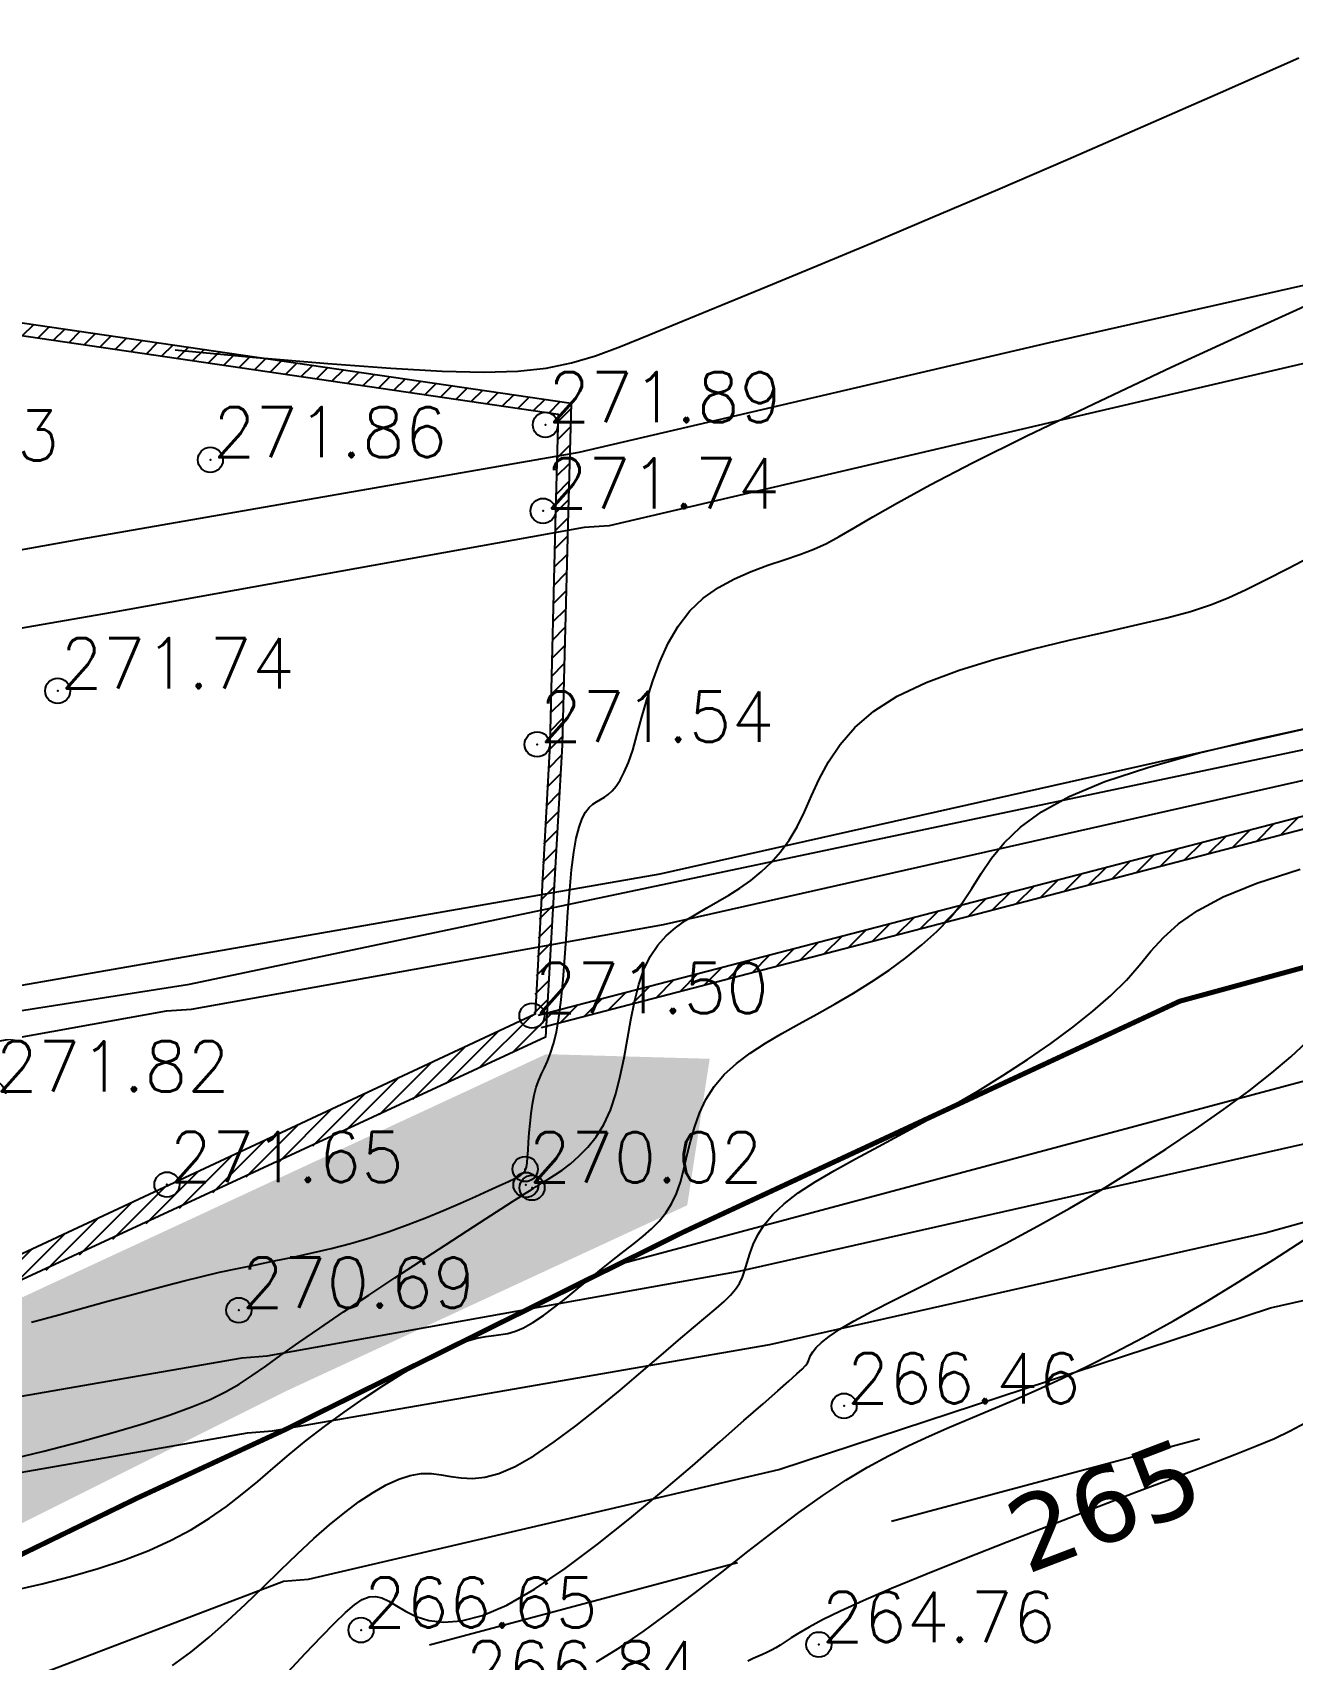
# Model space of a CAD drawing. Header units: millimetres. Extents: x 524954 to 526204, y 9523489 to 9524010.
# Drawn here: x 525743.98 to 525769.08, y 9523614.78 to 9523647.2 of the extents above; entities that cross this region are included whole.
import ezdxf
from ezdxf.enums import TextEntityAlignment as Align

# ---------------------------------------------------------------- set-up
doc = ezdxf.new("R2010")
doc.units = ezdxf.units.MM
doc.header["$PDMODE"] = 32
doc.header["$PDSIZE"] = 0.5
doc.linetypes.add('ACAD_ISO12W100', pattern=[21, 12, -3, 0, -3, 0, -3])
for name, color, linetype in [('Bord Fleuve', 4, 'ACAD_ISO12W100'), ('Cloture', 7, 'Continuous'), ('CN_01_00', 3, 'Continuous'), ('CN_02_00', 4, 'Continuous'), ('CN_05_00', 6, 'Continuous'), ('CN_10_00', 1, 'Continuous'), ('Cotation Courbes de niveau', 7, 'Continuous'), ('Haut_Talus', 30, 'Continuous'), ('Murs', 1, 'Continuous'), ('PLUME_1', 7, 'Continuous'), ('PLUME_3', 4, 'Continuous'), ('PLUME_4', 3, 'Continuous'), ('PLUME_5', 6, 'Continuous'), ('PLUME_6', 2, 'Continuous'), ('TopoAlt', 3, 'Continuous'), ('TOPOJIS', 7, 'Continuous')]:
    doc.layers.add(name, color=color, linetype=linetype)
doc.styles.add('Simplex 1.0', font='Simplex.shx', dxfattribs={"width": 0.99, "height": 1})
doc.styles.add('Verdana 1.0', font='verdana.ttf', dxfattribs={"width": 0.99, "height": 1})
pattern_1 = [(45, (0, 0), (-0.1767766952966, 0.1767766952966), [])]

# ---------------------------------------------------------------- blocks, each defined once
blk = doc.blocks.new('TCPOINT M')
at = {"color": 0}
blk.add_point((0, 0), dxfattribs=at)
at = {"layer": 'TopoAlt', "style": 'Simplex 1.0', "width": 0.99}
blk.add_attdef('ALT', (0.15, 0.15), '', height=1, dxfattribs=at)

msp = doc.modelspace()

# ---------------------------------------------------------------- hatches: boundary and pattern name
at = {"layer": 'Bord Fleuve', "ltscale": 0.5}
h = msp.add_hatch(dxfattribs=at)
h.set_pattern_fill('ANSI33', color=256, scale=2, angle=330, style=0)
h.paths.add_polyline_path([(526101.715, 9523771.778), (526101.498, 9523728.689), (526067.042, 9523702.1), (526048.223, 9523678.528), (526031.816, 9523676.184), (526027.837, 9523671.249), (526016.46, 9523661.911), (526012.684, 9523655.259), (526010.342, 9523652.337), (526009.349, 9523649.826), (526002.836, 9523644.901), (526001.359, 9523638.704), (525998.552, 9523634.868), (525992.641, 9523630.59), (525971.373, 9523621.771), (525946.333, 9523622.282), (525936.503, 9523619.892), (525930.695, 9523617.923), (525919.699, 9523615.395), (525895.841, 9523612.948), (525885.599, 9523613.628), (525875.196, 9523613.421), (525867.372, 9523614.558), (525859.164, 9523613.749), (525850.68, 9523611.584), (525842.877, 9523609.413), (525834.137, 9523605.724), (525821.783, 9523602.11), (525815.903, 9523600.185), (525796.184, 9523594.113), (525774.026, 9523585.199), (525767.099, 9523581.761), (525763.989, 9523580.32), (525760.33, 9523578.539), (525748.039, 9523572.413), (525744.059, 9523571.766), (525739.195, 9523569.005), (525726.381, 9523563.785), (525719.788, 9523561.814), (525707.248, 9523554.536), (525700.147, 9523552.212), (525692.212, 9523549.16), (525674.921, 9523545.702), (525662.522, 9523542.332), (525644.942, 9523541.016), (525635.899, 9523540.053), (525621.612, 9523536.522), (525609.298, 9523533.789), (525593.484, 9523529.477), (525590.482, 9523529.837), (525587.338, 9523528.188), (525575.413, 9523524.864), (525573.541, 9523524.376), (525537.559, 9523507.804), (525536.053, 9523507.312), (525509.961, 9523500.658), (525472.702, 9523501.018), (525453.195, 9523495.13), (525425.264, 9523493.316), (525409.725, 9523500.229), (525383.624, 9523517.145), (525374.857, 9523528.592), (525397.503, 9523550.219), (525408.728, 9523544.096), (525423.511, 9523536.311), (525445.736, 9523537.578), (525453.966, 9523539.782), (525464.454, 9523546.087), (525473.153, 9523547.827), (525482.046, 9523548.599), (525491.438, 9523548.246), (525499.251, 9523546.152), (525510.455, 9523545.914), (525524.182, 9523548.573), (525533.752, 9523550.446), (525539.312, 9523550.42), (525543.959, 9523554.529), (525548.966, 9523556.567), (525556.157, 9523559.482), (525565.701, 9523562.659), (525575.687, 9523565.927), (525586.045, 9523569.089), (525592.726, 9523570.833), (525599.232, 9523573.013), (525615.849, 9523577.326), (525625.16, 9523582.583), (525628.685, 9523586.517), (525632.523, 9523586.625), (525648.079, 9523583.088), (525655.429, 9523583.638), (525665.347, 9523586.334), (525670.505, 9523587.365), (525674.974, 9523592.31), (525681.363, 9523595.427), (525690.374, 9523596.897), (525696.726, 9523596.667), (525703.112, 9523600.372), (525712.502, 9523603.181), (525720.951, 9523606.622), (525729.973, 9523611.744), (525735.094, 9523612.577), (525741.896, 9523615.967), (525746.088, 9523618.007), (525749.05, 9523619.379), (525756.94, 9523623.296), (525766.831, 9523627.898), (525804.249, 9523638.101), (525817.576, 9523642.025), (525828.432, 9523644.919), (525839.805, 9523649.896), (525846.166, 9523651.166), (525855.839, 9523655.822), (525867.776, 9523655.711), (525877.503, 9523655.632), (525886.144, 9523654.198), (525894.786, 9523653.829), (525911.157, 9523655.506), (525918.652, 9523656.801), (525925.004, 9523658.249), (525933.183, 9523660.832), (525939.613, 9523663.374), (525944.509, 9523665.893), (525950.393, 9523669.022), (525957.623, 9523672.73), (525962.986, 9523676.276), (525970.165, 9523679.965), (525973.599, 9523682.924), (525976.261, 9523684.646), (525980.145, 9523686.246), (525987.591, 9523689.162), (525991.967, 9523692.966), (525998.543, 9523697.851), (526003.542, 9523703.73), (526012.581, 9523711.677), (526026.66, 9523716.709), (526030.85, 9523726.011), (526046.387, 9523740.613), (526052.355, 9523745.599), (526061.927, 9523759.011), (526073.275, 9523760.379), (526077.818, 9523761.95), (526083.981, 9523762.217)])
h.paths.add_polyline_path([(525512.661, 9523516.101), (525534.357, 9523523.257), (525535.319, 9523520.342), (525513.623, 9523513.186)], flags=24)
h.paths.add_polyline_path([(525743.331, 9523593.045), (525764.315, 9523602.078), (525765.529, 9523599.259), (525744.545, 9523590.226)], flags=24)
h.paths.add_polyline_path([(525983.194, 9523662.071), (526001.508, 9523675.73), (526003.343, 9523673.269), (525985.029, 9523659.611)], flags=24)
at = {"layer": 'Haut_Talus'}
h = msp.add_hatch(dxfattribs=at)
h.set_pattern_fill('G_CERCLE_10', color=256, scale=4, angle=285, style=0)
h.set_pattern_definition([(285, (0.414, -1.5455), (4.8989794856, -2.8284271247), [0.8, -3.2]), (15, (1.5455, 0.414), (2.8284271247, 4.8989794856), [0.8, -3.2]), (330, (1.2146, -2.9874), (3.8637055252, 1.0352800256), [0.5656854248, -5.091168824]), (330, (3.1945, 0.4419), (3.8637055252, 1.0352800256), [0.5656854248, -5.091168824]), (60, (0.5934, -0.6692), (-1.0352800256, 3.8637055252), [0.5656854248, -5.091168824]), (60, (4.0227, -2.649), (-1.0352800256, 3.8637055252), [0.5656854248, -5.091168824]), (348.4349488, (2.3182, 0.6212), (3.86370330557, 1.03527617886), [0.8944271908, -8.04984472]), (348.4349488, (1.7045, -3.2703), (3.86370330557, 1.03527617886), [0.8944271908, -8.04984752]), (78.4349488, (0.4141, -1.5455), (-1.03527617886, 3.86370330557), [0.8944271908, -8.04984752]), (78.4349488, (4.3056, -2.1592), (-1.03527617886, 3.86370330557), [0.8944271908, -8.04984752]), (131.5650512, (0.4141, -1.5455), (-1.03527618196, 3.86370330474), [0.8944271908, -8.04984472]), (131.5650512, (1.2146, -2.9874), (-1.03527618196, 3.86370330474), [0.8944271908, -8.04984472]), (221.5650512, (1.5455, 0.4141), (-3.86370330474, -1.03527618196), [0.8944271908, -8.04984472]), (221.5650512, (4.0227, -2.6491), (-3.86370330474, -1.03527618196), [0.8944271908, -8.04984472])])
h.paths.add_polyline_path([(525724.449, 9523613.021), (525724.376, 9523610.952), (525721.327, 9523610.371), (525719.185, 9523611.349), (525693.313, 9523603.008), (525675.58, 9523595.701), (525662.784, 9523590.142), (525659.042, 9523588.283), (525658.935, 9523586.351), (525654.31, 9523585.867), (525647.159, 9523586.941), (525644.577, 9523589.035), (525642.642, 9523587.156), (525643.556, 9523584.955), (525648.234, 9523583.237), (525656.394, 9523584.117), (525666.817, 9523586.91), (525670.396, 9523587.583), (525674.737, 9523592.836), (525681.442, 9523595.896), (525691.068, 9523597.379), (525696.591, 9523597.054), (525706.217, 9523602.266), (525714.086, 9523604.573), (525726.586, 9523610.455), (525729.999, 9523612.337), (525734.118, 9523613.246), (525739.865, 9523615.541), (525749.069, 9523620.146), (525757.023, 9523623.833), (525757.47, 9523626.751), (525754.212, 9523626.843)])
at = {"layer": 'Murs'}
h = msp.add_hatch(dxfattribs=at)
h.set_pattern_fill('_U', color=256, scale=0.25, angle=45, style=0, pattern_type=0)
h.set_pattern_definition(pattern_1)
h.paths.add_polyline_path([(525754.117, 9523627.377), (525803.323, 9523640.196), (525805.154, 9523669.63), (525805.889, 9523681.352), (525806.706, 9523693.365), (525806.751, 9523696.938), (525806.501, 9523696.941), (525806.456, 9523693.375), (525805.639, 9523681.368), (525804.905, 9523669.646), (525803.085, 9523640.393), (525754.054, 9523627.618)])
h = msp.add_hatch(dxfattribs=at)
h.set_pattern_fill('_U', color=256, scale=0.25, angle=45, style=0, pattern_type=0)
h.set_pattern_definition(pattern_1)
h.paths.add_polyline_path([(525753.94, 9523627.063), (525754.198, 9523627.183), (525754.534, 9523633), (525754.651, 9523637.654), (525754.708, 9523639.813), (525735.331, 9523642.653), (525735.295, 9523642.406), (525754.453, 9523639.598), (525754.401, 9523637.66), (525754.284, 9523633.011)])
h = msp.add_hatch(dxfattribs=at)
h.set_pattern_fill('_U', color=256, scale=0.25, angle=45, style=0, pattern_type=0)
h.set_pattern_definition(pattern_1)
h.paths.add_polyline_path([(525753.93, 9523627.61), (525724.132, 9523613.686), (525724.344, 9523613.233), (525754.142, 9523627.157)])

# ---------------------------------------------------------------- linework, layer by layer
at = {"layer": 'Bord Fleuve', "ltscale": 0.35, "flags": 128}
msp.add_lwpolyline([(525394.064, 9523546.741, 0.1, 0.1, 0), (525403.511, 9523541.057, 0.1, 0.1, 0), (525423.511, 9523536.311, 0.1, 0.1, 0), (525445.736, 9523537.578, 0.1, 0.1, 0), (525453.966, 9523539.782, 0.1, 0.1, 0), (525464.454, 9523546.087, 0.1, 0.1, 0), (525473.153, 9523547.827, 0.1, 0.1, 0), (525482.046, 9523548.599, 0.1, 0.1, 0), (525491.438, 9523548.246, 0.1, 0.1, 0), (525499.251, 9523546.152, 0.1, 0.1, 0), (525510.455, 9523545.914, 0.1, 0.1, 0), (525524.182, 9523548.573, 0.1, 0.1, 0), (525533.752, 9523550.446, 0.1, 0.1, 0), (525539.312, 9523550.42, 0.1, 0.1, 0), (525543.959, 9523554.529, 0.1, 0.1, 0), (525548.966, 9523556.567, 0.1, 0.1, 0), (525556.157, 9523559.482, 0.1, 0.1, 0), (525565.701, 9523562.659, 0.1, 0.1, 0), (525575.687, 9523565.927, 0.1, 0.1, 0), (525586.045, 9523569.089, 0.1, 0.1, 0), (525592.726, 9523570.833, 0.1, 0.1, 0), (525599.232, 9523573.013, 0.1, 0.1, 0), (525615.849, 9523577.326, 0.1, 0.1, 0), (525625.16, 9523582.583, 0.1, 0.1, 0), (525628.685, 9523586.517, 0.1, 0.1, 0), (525632.523, 9523586.625, 0.1, 0.1, 0), (525648.079, 9523583.088, 0.1, 0.1, 0), (525655.429, 9523583.638, 0.1, 0.1, 0), (525665.347, 9523586.334, 0.1, 0.1, 0), (525670.505, 9523587.365, 0.1, 0.1, 0), (525674.974, 9523592.31, 0.1, 0.1, 0), (525674.974, 9523592.31, 0.1, 0.1, 0), (525681.363, 9523595.427, 0.1, 0.1, 0), (525681.363, 9523595.427, 0.1, 0.1, 0), (525690.374, 9523596.897, 0.1, 0.1, 0), (525696.726, 9523596.667, 0.1, 0.1, 0), (525703.112, 9523600.372, 0.1, 0.1, 0), (525712.502, 9523603.181, 0.1, 0.1, 0), (525712.502, 9523603.181, 0.1, 0.1, 0), (525720.951, 9523606.622, 0.1, 0.1, 0), (525729.973, 9523611.744, 0.1, 0.1, 0), (525735.094, 9523612.577, 0.1, 0.1, 0), (525741.896, 9523615.967, 0.1, 0.1, 0), (525746.088, 9523618.007, 0.1, 0.1, 0), (525749.05, 9523619.379, 0.1, 0.1, 0), (525756.94, 9523623.296, 0.1, 0.1, 0), (525766.831, 9523627.898, 0.1, 0.1, 0), (525804.249, 9523638.101, 0.1, 0.1, 0), (525817.576, 9523642.025, 0.1, 0.1, 0), (525828.432, 9523644.919, 0.1, 0.1, 0), (525839.805, 9523649.896, 0.1, 0.1, 0), (525846.166, 9523651.166, 0.1, 0.1, 0), (525855.839, 9523655.822, 0.1, 0.1, 0), (525867.776, 9523655.711, 0.1, 0.1, 0), (525877.503, 9523655.632, 0.1, 0.1, 0), (525886.144, 9523654.198, 0.1, 0.1, 0), (525894.786, 9523653.829, 0.1, 0.1, 0), (525911.157, 9523655.506, 0.1, 0.1, 0), (525918.652, 9523656.801, 0.1, 0.1, 0), (525925.004, 9523658.249, 0.1, 0.1, 0), (525933.183, 9523660.832, 0.1, 0.1, 0), (525939.613, 9523663.374, 0.1, 0.1, 0), (525944.509, 9523665.893, 0.1, 0.1, 0), (525950.393, 9523669.022, 0.1, 0.1, 0), (525957.623, 9523672.73, 0.1, 0.1, 0), (525962.986, 9523676.276, 0.1, 0.1, 0), (525970.165, 9523679.965, 0.1, 0.1, 0), (525970.165, 9523679.965, 0.1, 0.1, 0), (525973.599, 9523682.924, 0.1, 0.1, 0), (525976.261, 9523684.646, 0.1, 0.1, 0), (525980.145, 9523686.246, 0.1, 0.1, 0), (525987.591, 9523689.162, 0.1, 0.1, 0), (525991.967, 9523692.966, 0.1, 0.1, 0), (525998.543, 9523697.851, 0.1, 0.1, 0), (526003.542, 9523703.73, 0.1, 0.1, 0), (526012.581, 9523711.677, 0.1, 0.1, 0), (526026.66, 9523716.709, 0.1, 0.1, 0), (526030.85, 9523726.011, 0.1, 0.1, 0), (526046.387, 9523740.613, 0.1, 0.1, 0), (526052.355, 9523745.599, 0.1, 0.1, 0), (526061.927, 9523759.011, 0.1, 0.1, 0), (526073.275, 9523760.379, 0.1, 0.1, 0), (526077.818, 9523761.95, 0.1, 0.1, 0), (526083.981, 9523762.217, 0.1, 0.1, 0), (526101.715, 9523771.778, 0, 0, 0)], format="xyseb", dxfattribs=at)
at = {"layer": 'Cloture', "flags": 128}
for points in [[(525754.054, 9523627.618), (525803.085, 9523640.393), (525804.905, 9523669.646), (525805.639, 9523681.368), (525806.456, 9523693.375), (525806.505, 9523697.213)], [(525754.117, 9523627.377), (525803.323, 9523640.196), (525805.154, 9523669.63), (525805.154, 9523669.63), (525805.889, 9523681.352), (525806.706, 9523693.365), (525806.754, 9523697.172)], [(525735.331, 9523642.653), (525754.708, 9523639.813), (525754.651, 9523637.654), (525754.534, 9523633), (525754.198, 9523627.183), (525724.148, 9523613.254)], [(525735.295, 9523642.406), (525754.453, 9523639.598), (525754.401, 9523637.66), (525754.284, 9523633.011), (525753.994, 9523627.64), (525724.132, 9523613.686)]]:
    msp.add_lwpolyline(points, dxfattribs=at)
at = {"layer": 'CN_01_00', "flags": 128}
for points, elevation in [([(525743.966, 9523621.504), (525744.507, 9523621.65), (525745.004, 9523621.786), (525745.459, 9523621.912), (525745.879, 9523622.029), (525746.272, 9523622.137), (525746.644, 9523622.237), (525747.002, 9523622.33), (525747.354, 9523622.416), (525747.706, 9523622.497), (525748.064, 9523622.574), (525748.428, 9523622.648), (525748.797, 9523622.723), (525749.172, 9523622.8), (525749.55, 9523622.882), (525749.931, 9523622.972), (525750.315, 9523623.072), (525750.7, 9523623.185), (525751.085, 9523623.311), (525751.464, 9523623.449), (525751.832, 9523623.591), (525752.183, 9523623.735), (525752.51, 9523623.875), (525752.807, 9523624.006), (525753.068, 9523624.124), (525753.287, 9523624.224), (525753.46, 9523624.303), (525753.592, 9523624.366), (525753.687, 9523624.42), (525753.753, 9523624.472), (525753.796, 9523624.528), (525753.821, 9523624.595), (525753.835, 9523624.68), (525753.844, 9523624.789), (525753.852, 9523624.929), (525753.863, 9523625.092), (525753.877, 9523625.273), (525753.894, 9523625.464), (525753.916, 9523625.658), (525753.943, 9523625.848), (525753.977, 9523626.027), (525754.017, 9523626.188), (525754.066, 9523626.326), (525754.12, 9523626.451), (525754.179, 9523626.574), (525754.24, 9523626.707), (525754.301, 9523626.861), (525754.361, 9523627.049), (525754.417, 9523627.282), (525754.467, 9523627.571), (525754.511, 9523627.925), (525754.549, 9523628.33), (525754.583, 9523628.769), (525754.616, 9523629.225), (525754.648, 9523629.679), (525754.682, 9523630.116), (525754.72, 9523630.517), (525754.763, 9523630.865), (525754.813, 9523631.147), (525754.87, 9523631.368), (525754.932, 9523631.537), (525754.999, 9523631.663), (525755.07, 9523631.755), (525755.143, 9523631.821), (525755.219, 9523631.873), (525755.296, 9523631.917), (525755.374, 9523631.964), (525755.451, 9523632.019), (525755.53, 9523632.09), (525755.609, 9523632.182), (525755.689, 9523632.303), (525755.77, 9523632.459), (525755.852, 9523632.657), (525755.936, 9523632.902), (525756.022, 9523633.198), (525756.114, 9523633.536), (525756.218, 9523633.901), (525756.338, 9523634.28), (525756.478, 9523634.661), (525756.644, 9523635.029), (525756.841, 9523635.372), (525757.073, 9523635.676), (525757.343, 9523635.931), (525757.643, 9523636.142), (525757.964, 9523636.316), (525758.297, 9523636.461), (525758.631, 9523636.584), (525758.956, 9523636.694), (525759.265, 9523636.797), (525759.546, 9523636.903), (525759.798, 9523637.019), (525760.051, 9523637.157), (525760.346, 9523637.329), (525760.719, 9523637.55), (525761.211, 9523637.831), (525761.86, 9523638.184), (525762.704, 9523638.624), (525763.783, 9523639.162), (525765.118, 9523639.804), (525766.662, 9523640.529), (525768.352, 9523641.308), (525770.122, 9523642.114)], 271), ([(525743.589, 9523616.158), (525744.173, 9523616.287), (525744.743, 9523616.433), (525745.292, 9523616.593), (525745.814, 9523616.769), (525746.301, 9523616.957), (525746.747, 9523617.159), (525747.148, 9523617.372), (525747.511, 9523617.597), (525747.846, 9523617.832), (525748.162, 9523618.078), (525748.469, 9523618.332), (525748.777, 9523618.595), (525749.096, 9523618.866), (525749.435, 9523619.144), (525749.802, 9523619.427), (525750.189, 9523619.71), (525750.586, 9523619.986), (525750.983, 9523620.249), (525751.371, 9523620.491), (525751.738, 9523620.706), (525752.076, 9523620.887), (525752.373, 9523621.028), (525752.623, 9523621.125), (525752.833, 9523621.185), (525753.011, 9523621.219), (525753.168, 9523621.24), (525753.312, 9523621.256), (525753.453, 9523621.279), (525753.6, 9523621.321), (525753.763, 9523621.391), (525753.95, 9523621.498), (525754.157, 9523621.637), (525754.379, 9523621.802), (525754.612, 9523621.984), (525754.851, 9523622.178), (525755.09, 9523622.374), (525755.325, 9523622.567), (525755.552, 9523622.75), (525755.765, 9523622.915), (525755.963, 9523623.069), (525756.146, 9523623.216), (525756.313, 9523623.363), (525756.463, 9523623.515), (525756.597, 9523623.679), (525756.712, 9523623.86), (525756.808, 9523624.064), (525756.887, 9523624.295), (525756.954, 9523624.549), (525757.017, 9523624.819), (525757.085, 9523625.1), (525757.165, 9523625.384), (525757.265, 9523625.666), (525757.392, 9523625.939), (525757.556, 9523626.197), (525757.76, 9523626.435), (525758.003, 9523626.656), (525758.279, 9523626.863), (525758.583, 9523627.062), (525758.909, 9523627.255), (525759.252, 9523627.448), (525759.607, 9523627.643), (525759.969, 9523627.846), (525760.332, 9523628.06), (525760.691, 9523628.284), (525761.042, 9523628.519), (525761.379, 9523628.765), (525761.697, 9523629.021), (525761.992, 9523629.287), (525762.258, 9523629.562), (525762.491, 9523629.847), (525762.69, 9523630.141), (525762.879, 9523630.442), (525763.085, 9523630.747), (525763.335, 9523631.056), (525763.658, 9523631.365), (525764.081, 9523631.672), (525764.631, 9523631.976), (525765.337, 9523632.274), (525766.214, 9523632.564), (525767.227, 9523632.844), (525768.332, 9523633.112), (525769.481, 9523633.364)], 269), ([(525749.069, 9523614.528), (525749.423, 9523614.907), (525749.736, 9523615.238), (525749.999, 9523615.508), (525750.216, 9523615.718), (525750.397, 9523615.873), (525750.551, 9523615.975), (525750.686, 9523616.03), (525750.813, 9523616.04), (525750.941, 9523616.01), (525751.077, 9523615.945), (525751.231, 9523615.85), (525751.411, 9523615.742), (525751.624, 9523615.639), (525751.877, 9523615.56), (525752.176, 9523615.525), (525752.53, 9523615.552), (525752.944, 9523615.66), (525753.428, 9523615.867), (525753.982, 9523616.185), (525754.59, 9523616.595), (525755.23, 9523617.072), (525755.881, 9523617.589), (525756.52, 9523618.12), (525757.126, 9523618.641), (525757.677, 9523619.123), (525758.152, 9523619.543), (525758.533, 9523619.879), (525758.828, 9523620.138), (525759.048, 9523620.331), (525759.205, 9523620.471), (525759.31, 9523620.569), (525759.376, 9523620.638), (525759.415, 9523620.689), (525759.437, 9523620.734), (525759.456, 9523620.784), (525759.48, 9523620.842), (525759.521, 9523620.912), (525759.59, 9523620.997), (525759.697, 9523621.098), (525759.852, 9523621.218), (525760.065, 9523621.361), (525760.348, 9523621.528), (525760.707, 9523621.723), (525761.137, 9523621.943), (525761.627, 9523622.19), (525762.167, 9523622.461), (525762.748, 9523622.756), (525763.361, 9523623.074), (525763.996, 9523623.414), (525764.642, 9523623.775), (525765.29, 9523624.155), (525765.931, 9523624.549), (525766.554, 9523624.949), (525767.148, 9523625.347), (525767.705, 9523625.738), (525768.213, 9523626.114), (525768.663, 9523626.468), (525769.045, 9523626.792), (525769.355, 9523627.083)], 267)]:
    msp.add_lwpolyline(points, dxfattribs=dict(at, elevation=elevation))
at = {"layer": 'CN_02_00', "flags": 128}
for points, elevation in [([(525746.822, 9523640.879), (525746.887, 9523640.872), (525748.437, 9523640.727), (525749.868, 9523640.604), (525751.119, 9523640.51), (525752.145, 9523640.452), (525752.974, 9523640.433), (525753.649, 9523640.453), (525754.215, 9523640.514), (525754.716, 9523640.616), (525755.195, 9523640.76), (525755.697, 9523640.946), (525756.266, 9523641.177), (525756.939, 9523641.452), (525757.721, 9523641.772), (525758.61, 9523642.138), (525759.605, 9523642.55), (525760.704, 9523643.01), (525761.905, 9523643.517), (525763.206, 9523644.072), (525764.606, 9523644.675), (525766.095, 9523645.325), (525767.641, 9523646.005), (525769.204, 9523646.697)], 272), ([(525746.771, 9523614.661), (525747.137, 9523614.93), (525747.503, 9523615.229), (525747.866, 9523615.55), (525748.224, 9523615.885), (525748.577, 9523616.225), (525748.923, 9523616.561), (525749.259, 9523616.886), (525749.586, 9523617.191), (525749.9, 9523617.468), (525750.202, 9523617.714), (525750.491, 9523617.93), (525750.767, 9523618.112), (525751.029, 9523618.26), (525751.276, 9523618.373), (525751.508, 9523618.449), (525751.725, 9523618.486), (525751.927, 9523618.487), (525752.122, 9523618.463), (525752.318, 9523618.429), (525752.522, 9523618.4), (525752.744, 9523618.391), (525752.991, 9523618.416), (525753.272, 9523618.49), (525753.596, 9523618.629), (525753.966, 9523618.841), (525754.373, 9523619.116), (525754.805, 9523619.437), (525755.246, 9523619.787), (525755.685, 9523620.149), (525756.108, 9523620.507), (525756.501, 9523620.845), (525756.852, 9523621.146), (525757.149, 9523621.397), (525757.396, 9523621.603), (525757.597, 9523621.774), (525757.759, 9523621.917), (525757.887, 9523622.042), (525757.987, 9523622.158), (525758.063, 9523622.274), (525758.123, 9523622.399), (525758.171, 9523622.539), (525758.217, 9523622.695), (525758.269, 9523622.866), (525758.338, 9523623.048), (525758.431, 9523623.241), (525758.558, 9523623.442), (525758.729, 9523623.65), (525758.952, 9523623.863), (525759.234, 9523624.079), (525759.57, 9523624.3), (525759.953, 9523624.527), (525760.375, 9523624.761), (525760.829, 9523625.006), (525761.307, 9523625.261), (525761.801, 9523625.529), (525762.305, 9523625.811), (525762.811, 9523626.107), (525763.311, 9523626.416), (525763.798, 9523626.734), (525764.263, 9523627.056), (525764.701, 9523627.38), (525765.102, 9523627.7), (525765.461, 9523628.015), (525765.768, 9523628.32), (525766.024, 9523628.612), (525766.258, 9523628.894), (525766.506, 9523629.168), (525766.804, 9523629.438), (525767.19, 9523629.706), (525767.699, 9523629.976), (525768.367, 9523630.25), (525769.231, 9523630.532)], 268), ([(525755.214, 9523614.738), (525755.678, 9523615.023), (525756.165, 9523615.354), (525756.67, 9523615.723), (525757.188, 9523616.117), (525757.71, 9523616.525), (525758.232, 9523616.935), (525758.745, 9523617.334), (525759.245, 9523617.711), (525759.724, 9523618.053), (525760.179, 9523618.352), (525760.612, 9523618.613), (525761.03, 9523618.841), (525761.438, 9523619.045), (525761.842, 9523619.231), (525762.247, 9523619.408), (525762.66, 9523619.581), (525763.085, 9523619.76), (525763.528, 9523619.949), (525763.992, 9523620.154), (525764.48, 9523620.378), (525764.992, 9523620.624), (525765.533, 9523620.896), (525766.103, 9523621.198), (525766.705, 9523621.533), (525767.343, 9523621.905), (525768.014, 9523622.314), (525768.705, 9523622.751), (525769.399, 9523623.204)], 266)]:
    msp.add_lwpolyline(points, dxfattribs=dict(at, elevation=elevation))
at = {"layer": 'CN_05_00', "elevation": 265, "flags": 128}
msp.add_lwpolyline([(525769.331, 9523619.494), (525769.03, 9523619.331), (525768.717, 9523619.181), (525768.361, 9523619.03), (525767.931, 9523618.859), (525767.396, 9523618.654), (525766.735, 9523618.403), (525765.972, 9523618.113), (525765.14, 9523617.795), (525764.27, 9523617.461), (525763.397, 9523617.123), (525762.554, 9523616.791), (525761.773, 9523616.478), (525761.088, 9523616.195), (525760.524, 9523615.951), (525760.072, 9523615.744), (525759.719, 9523615.571), (525759.448, 9523615.427), (525759.244, 9523615.309), (525759.09, 9523615.213), (525758.973, 9523615.134), (525758.876, 9523615.069), (525758.786, 9523615.014), (525758.698, 9523614.966), (525758.611, 9523614.923), (525758.523, 9523614.882), (525758.431, 9523614.842), (525758.333, 9523614.799), (525758.227, 9523614.752)], dxfattribs=at)
at = {"layer": 'CN_10_00', "elevation": 270, "flags": 128}
msp.add_lwpolyline([(525743.463, 9523618.754), (525744.209, 9523618.933), (525744.924, 9523619.119), (525745.593, 9523619.304), (525746.198, 9523619.486), (525746.724, 9523619.657), (525747.159, 9523619.815), (525747.52, 9523619.965), (525747.826, 9523620.115), (525748.099, 9523620.27), (525748.36, 9523620.439), (525748.631, 9523620.628), (525748.932, 9523620.845), (525749.285, 9523621.097), (525749.703, 9523621.386), (525750.175, 9523621.706), (525750.681, 9523622.043), (525751.2, 9523622.386), (525751.713, 9523622.722), (525752.201, 9523623.039), (525752.643, 9523623.326), (525753.021, 9523623.57), (525753.319, 9523623.762), (525753.544, 9523623.906), (525753.705, 9523624.01), (525753.813, 9523624.079), (525753.879, 9523624.121), (525753.914, 9523624.143), (525753.928, 9523624.151), (525753.931, 9523624.153), (525753.934, 9523624.154), (525753.94, 9523624.158), (525753.953, 9523624.167), (525753.977, 9523624.182), (525754.016, 9523624.206), (525754.072, 9523624.241), (525754.15, 9523624.29), (525754.252, 9523624.353), (525754.38, 9523624.434), (525754.531, 9523624.535), (525754.695, 9523624.659), (525754.867, 9523624.809), (525755.04, 9523624.988), (525755.207, 9523625.199), (525755.36, 9523625.445), (525755.493, 9523625.729), (525755.602, 9523626.05), (525755.69, 9523626.402), (525755.765, 9523626.772), (525755.832, 9523627.151), (525755.899, 9523627.527), (525755.971, 9523627.889), (525756.056, 9523628.228), (525756.159, 9523628.531), (525756.287, 9523628.791), (525756.437, 9523629.012), (525756.606, 9523629.2), (525756.791, 9523629.362), (525756.989, 9523629.505), (525757.198, 9523629.635), (525757.413, 9523629.758), (525757.633, 9523629.882), (525757.853, 9523630.012), (525758.071, 9523630.151), (525758.286, 9523630.304), (525758.494, 9523630.474), (525758.693, 9523630.662), (525758.881, 9523630.873), (525759.055, 9523631.11), (525759.213, 9523631.375), (525759.356, 9523631.67), (525759.497, 9523631.989), (525759.651, 9523632.324), (525759.837, 9523632.668), (525760.068, 9523633.013), (525760.363, 9523633.351), (525760.736, 9523633.674), (525761.205, 9523633.975), (525761.778, 9523634.248), (525762.435, 9523634.493), (525763.148, 9523634.714), (525763.889, 9523634.912), (525764.629, 9523635.091), (525765.342, 9523635.253), (525765.999, 9523635.401), (525766.572, 9523635.537), (525767.044, 9523635.666), (525767.441, 9523635.795), (525767.798, 9523635.936), (525768.152, 9523636.099), (525768.539, 9523636.292), (525768.994, 9523636.528), (525769.555, 9523636.816)], dxfattribs=at)
at = {"layer": 'PLUME_1'}
msp.add_lwpolyline([(525458.473, 9523640.258), (525480.389, 9523635.341), (525499.593, 9523633.233), (525627.749, 9523622.033), (525657.425, 9523620.69), (525687.455, 9523621.378), (525717.375, 9523623.562), (525747.113, 9523628.239), (525776.244, 9523634.376), (525805.193, 9523643.006), (525833.533, 9523653.096), (525860.731, 9523665.108), (525887.284, 9523679.078), (525913.194, 9523695.007), (525937.497, 9523712.322), (525960.695, 9523731.06), (525982.749, 9523751.721), (526003.235, 9523773.269), (526022.079, 9523796.703), (526039.853, 9523821.062), (526045.291, 9523828.979), (526068.175, 9523865.742)], dxfattribs=at)
at = {"layer": 'PLUME_3'}
for points in [[(525869.379, 9523670.251), (525860.196, 9523665.57), (525851.474, 9523661.424), (525842.255, 9523657.242), (525842.255, 9523657.242), (525832.998, 9523653.558), (525823.742, 9523649.875), (525814.449, 9523646.69), (525814.449, 9523646.69), (525804.657, 9523643.469), (525795.365, 9523640.284), (525786.035, 9523637.597), (525785.537, 9523637.561), (525776.208, 9523634.875), (525766.343, 9523632.651), (525756.479, 9523630.427), (525756.479, 9523630.427), (525746.578, 9523628.701), (525736.678, 9523626.976), (525727.276, 9523625.287), (525726.777, 9523625.251), (525716.84, 9523624.024), (525707.365, 9523623.332)], [(525707.438, 9523622.335), (525717.411, 9523623.063), (525717.411, 9523623.063), (525727.349, 9523624.29), (525737.249, 9523626.015), (525746.651, 9523627.704), (525747.15, 9523627.74), (525756.552, 9523629.429), (525766.416, 9523631.653), (525776.28, 9523633.877), (525776.779, 9523633.914), (525786.108, 9523636.6), (525795.437, 9523639.286), (525805.229, 9523642.508), (525805.229, 9523642.508), (525814.522, 9523645.693), (525823.815, 9523648.877), (525833.071, 9523652.561), (525833.57, 9523652.598), (525842.327, 9523656.245), (525851.547, 9523660.427), (525860.767, 9523664.609), (525861.266, 9523664.646), (525869.951, 9523669.29)]]:
    msp.add_lwpolyline(points, dxfattribs=at)
at = {"layer": 'PLUME_4'}
msp.add_lwpolyline([(525708.712, 9523604.881), (525719.039, 9523607.64), (525719.537, 9523607.677), (525728.903, 9523609.865), (525739.229, 9523612.624), (525748.984, 9523616.344), (525749.483, 9523616.38), (525758.849, 9523618.568), (525768.64, 9523621.789), (525778.504, 9523624.013), (525779.003, 9523624.049), (525788.867, 9523626.273), (525798.768, 9523627.999), (525809.204, 9523629.262), (525809.739, 9523628.8), (525821.5, 9523625.647), (525833.686, 9523623.529), (525844.693, 9523623.831), (525845.192, 9523623.867), (525856.199, 9523624.17), (525868.848, 9523622.586)], dxfattribs=at)
msp.add_lwpolyline([(525708.712, 9523604.881), (525719.039, 9523607.64), (525719.537, 9523607.677), (525728.903, 9523609.865), (525739.229, 9523612.624), (525748.984, 9523616.344), (525749.483, 9523616.38), (525758.849, 9523618.568), (525768.64, 9523621.789), (525778.504, 9523624.013), (525779.003, 9523624.049), (525788.867, 9523626.273), (525798.768, 9523627.999), (525809.204, 9523629.262), (525809.739, 9523628.8), (525821.5, 9523625.647), (525833.686, 9523623.529), (525844.693, 9523623.831), (525845.192, 9523623.867), (525856.199, 9523624.17), (525868.848, 9523622.586)], dxfattribs=at)
at = {"layer": 'PLUME_5'}
for points in [[(525865.951, 9523676.017), (525857.229, 9523671.871), (525848.508, 9523667.725), (525839.75, 9523664.078), (525839.288, 9523663.543), (525830.53, 9523659.896), (525821.237, 9523656.711), (525811.981, 9523653.027), (525811.981, 9523653.027), (525802.688, 9523649.842), (525793.359, 9523647.156), (525784.03, 9523644.47), (525783.531, 9523644.433), (525774.202, 9523641.747), (525764.836, 9523639.559), (525755.471, 9523637.372), (525754.972, 9523637.335), (525745.57, 9523635.646), (525735.669, 9523633.921), (525726.267, 9523632.232), (525726.267, 9523632.232), (525716.33, 9523631.005), (525706.357, 9523630.277)], [(525707.948, 9523615.354), (525717.921, 9523616.082), (525718.42, 9523616.118), (525727.858, 9523617.308), (525738.257, 9523619.07), (525748.158, 9523620.795), (525748.657, 9523620.832), (525758.059, 9523622.521), (525767.923, 9523624.745), (525777.787, 9523626.969), (525778.25, 9523627.504), (525787.615, 9523629.691), (525797.443, 9523632.414), (525807.235, 9523635.635), (525807.733, 9523635.672), (525817.026, 9523638.857), (525826.282, 9523642.54), (525836.037, 9523646.26), (525836.037, 9523646.26), (525845.294, 9523649.944), (525854.514, 9523654.126), (525863.734, 9523658.309), (525864.233, 9523658.345), (525872.917, 9523662.99)]]:
    msp.add_lwpolyline(points, dxfattribs=at)
at = {"layer": 'PLUME_6'}
for points in [[(525856.621, 9523673.331), (525847.9, 9523669.185), (525839.179, 9523665.039), (525838.68, 9523665.002), (525829.922, 9523661.355), (525820.666, 9523657.672), (525811.373, 9523654.487), (525811.373, 9523654.487), (525802.08, 9523651.302), (525792.751, 9523648.615), (525783.422, 9523645.929), (525783.422, 9523645.929), (525774.093, 9523643.243), (525764.229, 9523641.019), (525754.863, 9523638.831), (525754.863, 9523638.831), (525744.962, 9523637.106), (525735.56, 9523635.417), (525726.158, 9523633.728), (525725.66, 9523633.692), (525716.221, 9523632.501), (525706.248, 9523631.773)], [(525708.057, 9523613.858), (525718.03, 9523614.586), (525718.529, 9523614.622), (525728.466, 9523615.849), (525738.367, 9523617.574), (525748.267, 9523619.299), (525748.766, 9523619.336), (525758.667, 9523621.061), (525768.531, 9523623.285), (525778.359, 9523626.008), (525778.857, 9523626.044), (525788.223, 9523628.232), (525798.015, 9523631.453), (525807.842, 9523634.176), (525807.842, 9523634.176), (525817.135, 9523637.361), (525826.89, 9523641.081), (525836.645, 9523644.801), (525836.645, 9523644.801), (525845.902, 9523648.484), (525855.122, 9523652.667), (525864.342, 9523656.849), (525864.804, 9523657.384), (525873.525, 9523661.53)]]:
    msp.add_lwpolyline(points, dxfattribs=at)

# ---------------------------------------------------------------- block references
at = {"layer": 'TOPOJIS'}
ref = msp.add_blockref('TCPOINT M', (525754.197, 9523639.383, 271.89), dxfattribs=at)
ref.add_attrib('ALT', '271.89', (525754.247, 9523639.433, 271.89), dxfattribs={"layer": 'TopoAlt', "height": 1, "style": 'Simplex 1.0', "width": 0.99})
ref = msp.add_blockref('TCPOINT M', (525739.8, 9523638.62, 271.93), dxfattribs=at)
ref.add_attrib('ALT', '271.93', (525739.85, 9523638.67, 271.93), dxfattribs={"layer": 'TopoAlt', "height": 1, "style": 'Simplex 1.0', "width": 0.99})
ref = msp.add_blockref('TCPOINT M', (525747.527, 9523638.685, 271.86), dxfattribs=at)
ref.add_attrib('ALT', '271.86', (525747.577, 9523638.735, 271.86), dxfattribs={"layer": 'TopoAlt', "height": 1, "style": 'Simplex 1.0', "width": 0.99})
ref = msp.add_blockref('TCPOINT M', (525754.151, 9523637.667, 271.74), dxfattribs=at)
ref.add_attrib('ALT', '271.74', (525754.201, 9523637.717, 271.74), dxfattribs={"layer": 'TopoAlt', "height": 1, "style": 'Simplex 1.0', "width": 0.99})
ref = msp.add_blockref('TCPOINT M', (525744.485, 9523634.082, 271.74), dxfattribs=at)
ref.add_attrib('ALT', '271.74', (525744.535, 9523634.132, 271.74), dxfattribs={"layer": 'TopoAlt', "height": 1, "style": 'Simplex 1.0', "width": 0.99})
ref = msp.add_blockref('TCPOINT M', (525754.034, 9523633.016, 271.54), dxfattribs=at)
ref.add_attrib('ALT', '271.54', (525754.084, 9523633.066, 271.54), dxfattribs={"layer": 'TopoAlt', "height": 1, "style": 'Simplex 1.0', "width": 0.99})
ref = msp.add_blockref('TCPOINT M', (525753.93, 9523627.61, 271.5), dxfattribs=at)
ref.add_attrib('ALT', '271.50', (525753.98, 9523627.66, 271.5), dxfattribs={"layer": 'TopoAlt', "height": 1, "style": 'Simplex 1.0', "width": 0.99})
ref = msp.add_blockref('TCPOINT M', (525743.195, 9523626.05, 271.82), dxfattribs=at)
ref.add_attrib('ALT', '271.82', (525743.245, 9523626.1, 271.82), dxfattribs={"layer": 'TopoAlt', "height": 1, "style": 'Simplex 1.0', "width": 0.99})
ref = msp.add_blockref('TCPOINT M', (525746.661, 9523624.244, 271.65), dxfattribs=at)
ref.add_attrib('ALT', '271.65', (525746.711, 9523624.294, 271.65), dxfattribs={"layer": 'TopoAlt', "height": 1, "style": 'Simplex 1.0', "width": 0.99})
ref = msp.add_blockref('TCPOINT M', (525753.811, 9523624.238, 270.02), dxfattribs=at)
ref.add_attrib('ALT', '270.02', (525753.861, 9523624.288, 270.02), dxfattribs={"layer": 'TopoAlt', "height": 1, "style": 'Simplex 1.0', "width": 0.99})
for p in [(525753.795, 9523624.554, 271.37), (525753.933, 9523624.181, 270.01)]:
    msp.add_blockref('TCPOINT M', p, dxfattribs=at)
ref = msp.add_blockref('TCPOINT M', (525748.092, 9523621.74, 270.69), dxfattribs=at)
ref.add_attrib('ALT', '270.69', (525748.142, 9523621.79, 270.69), dxfattribs={"layer": 'TopoAlt', "height": 1, "style": 'Simplex 1.0', "width": 0.99})
ref = msp.add_blockref('TCPOINT M', (525760.147, 9523619.835, 266.46), dxfattribs=at)
ref.add_attrib('ALT', '266.46', (525760.197, 9523619.885, 266.46), dxfattribs={"layer": 'TopoAlt', "height": 1, "style": 'Simplex 1.0', "width": 0.99})
ref = msp.add_blockref('TCPOINT M', (525750.527, 9523615.368, 266.65), dxfattribs=at)
ref.add_attrib('ALT', '266.65', (525750.577, 9523615.418, 266.65), dxfattribs={"layer": 'TopoAlt', "height": 1, "style": 'Simplex 1.0', "width": 0.99})
ref = msp.add_blockref('TCPOINT M', (525759.643, 9523615.08, 264.76), dxfattribs=at)
ref.add_attrib('ALT', '264.76', (525759.693, 9523615.13, 264.76), dxfattribs={"layer": 'TopoAlt', "height": 1, "style": 'Simplex 1.0', "width": 0.99})
ref = msp.add_blockref('TCPOINT M', (525752.551, 9523614.096, 266.84), dxfattribs=at)
ref.add_attrib('ALT', '266.84', (525752.601, 9523614.146, 266.84), dxfattribs={"layer": 'TopoAlt', "height": 1, "style": 'Simplex 1.0', "width": 0.99})

# ---------------------------------------------------------------- texts
at = {"layer": 'Cotation Courbes de niveau', "style": 'Verdana 1.0', "width": 0.99}
msp.add_text('265', height=1.5, rotation=20.8922, dxfattribs=at).set_placement((525765.323, 9523617.865, 265), align=Align.MIDDLE_CENTER)

doc.saveas('drawing.dxf')
